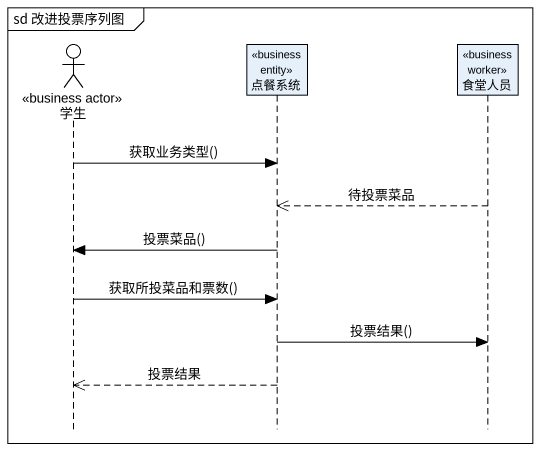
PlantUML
@startuml
mainframe sd 改进投票序列图
hide footbox
actor 学生 <<business actor>>
participant 点餐系统 <<business entity>>
participant 食堂人员 <<business worker>>

学生 -> 点餐系统 : 获取业务类型()
食堂人员 -->> 点餐系统 : 待投票菜品
点餐系统 -> 学生 : 投票菜品()
学生 -> 点餐系统 : 获取所投菜品和票数()
点餐系统 -> 食堂人员 : 投票结果()
点餐系统 -->> 学生 : 投票结果
@enduml
